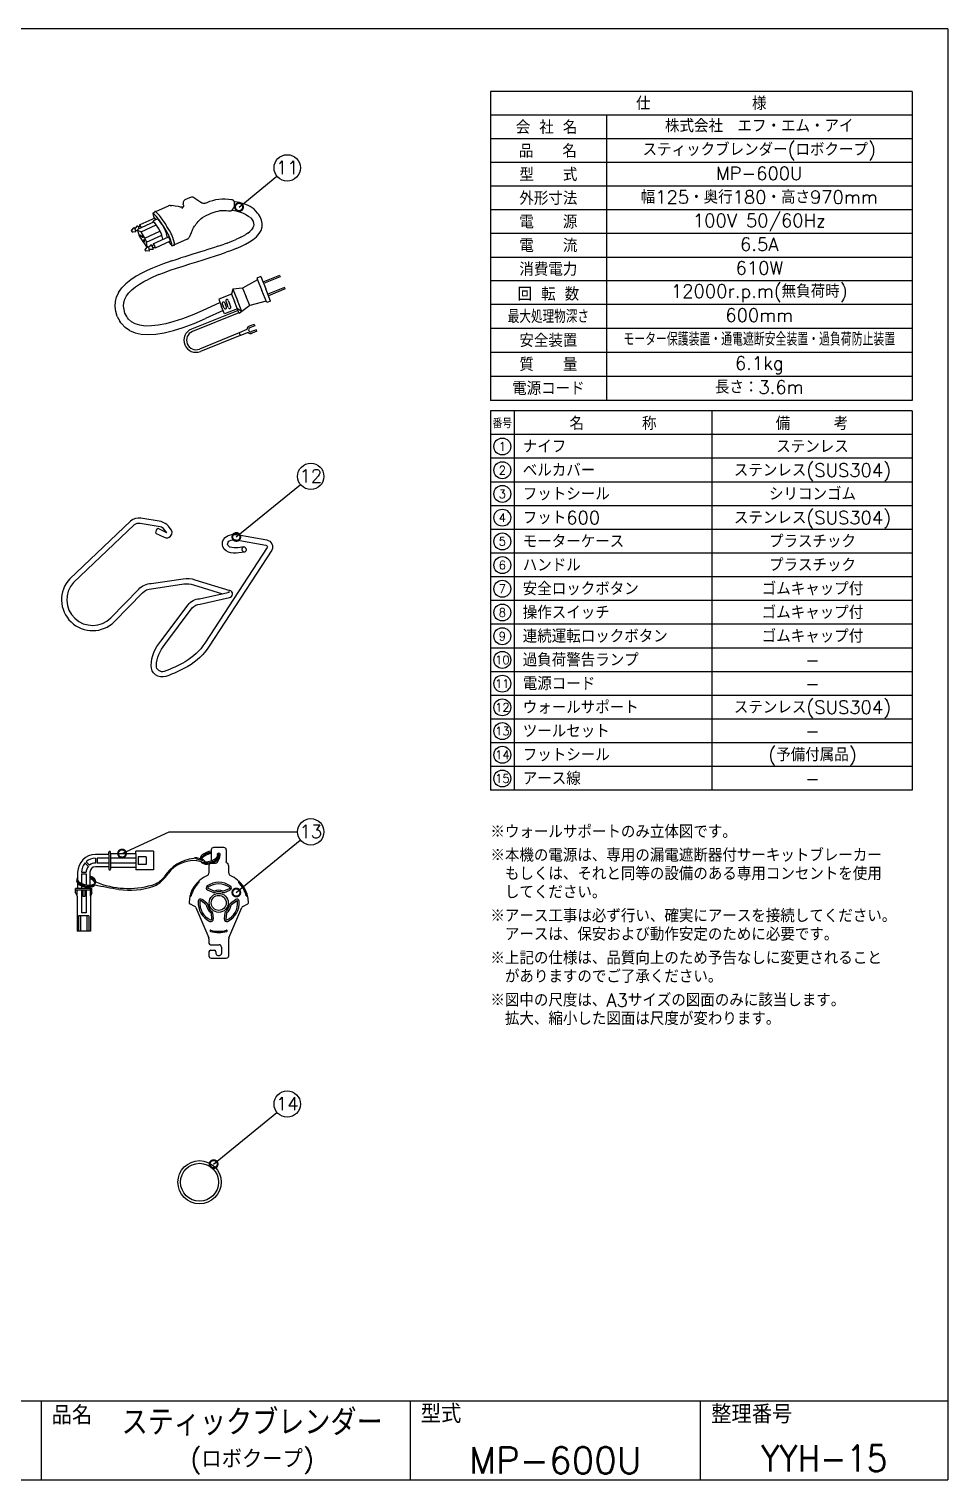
# Model space of a CAD drawing. Extents: x 115 to 2025, y 0 to 1377.
# Drawn here: x 1153 to 2025, y 0 to 1377 of the extents above; entities that cross this region are included whole.
import ezdxf
from ezdxf.enums import TextEntityAlignment as Align

# ---------------------------------------------------------------- set-up
doc = ezdxf.new("R2010")
doc.units = 0
doc.layers.get('0').update_dxf_attribs({"linetype": 'CONTINUOUS'})
for name, color, linetype in [('DANMEN', 7, 'CONTINUOUS'), ('SIYOU', 7, 'CONTINUOUS'), ('SUNPOU', 7, 'CONTINUOUS'), ('WAKU', 7, 'CONTINUOUS')]:
    doc.layers.add(name, color=color, linetype=linetype)
doc.styles.get("Standard").update_dxf_attribs({"font": 'romans.shx', "bigfont": 'extfont.shx'})
doc.dimstyles.get("Standard").update_dxf_attribs({"dimscale": 5, "dimtxt": 2, "dimasz": 3, "dimexe": 1, "dimexo": 1, "dimgap": 0.6, "dimtad": 3, "dimdec": 0, "dimzin": 0, "dimdsep": 46, "dimtxsty": 'STANDARD', "dimblk1": 'OPEN', "dimblk2": 'OPEN', "dimsah": 1, "dimcen": 1.5, "dimadec": 0, "dimazin": 0, "dimtfac": 1, "dimtdec": 0, "dimtmove": 0, "dimatfit": 0, "dimldrblk": 'DOTSMALL', "dimfxl": 1, "dimtvp": 1, "dimtolj": 1, "dimtzin": 0, "dimarcsym": 0})

# ---------------------------------------------------------------- blocks, each defined once
blk = doc.blocks.new('_DotSmall')
at = {"color": 0, "linetype": 'ByBlock', "const_width": 0.5}
blk.add_lwpolyline([(-0.0625, 0, 1), (0.0625, 0, 1)], format="xyb", close=True, dxfattribs=at)
blk = doc.blocks.new('_OPEN')
at = {"color": 0, "linetype": 'ByBlock'}
for p, q in [((-1, 0.167), (0, 0)), ((0, 0), (-1, -0.167)), ((0, 0), (-1, 0))]:
    blk.add_line(p, q, dxfattribs=at)

msp = doc.modelspace()

# ---------------------------------------------------------------- linework, layer by layer
at = {"color": 2}
for p, q in [((1305.7, 1216.6), (1301.3, 1214.6)), ((1310.5, 1216.4), (1317.3, 1211.7)), ((1317.9, 1211.4), (1317.3, 1211.7)), ((1320.3, 1211.4), (1321.4, 1211.9)), ((1271, 1201.8), (1271.9, 1202.7)), ((1271.1, 1200.4), (1272.1, 1197)), ((1271.9, 1202.7), (1272, 1202.7)), ((1272.4, 1203), (1272, 1202.7)), ((1272.4, 1203), (1272.3, 1202.9)), ((1285.4, 1208.8), (1273.4, 1203.4)), ((1273.6, 1203.3), (1273.4, 1203.4)), ((1278.3, 1198.3), (1278, 1198.6)), ((1278.3, 1198.2), (1278.3, 1198.3)), ((1285.6, 1208.9), (1285.4, 1208.8)), ((1286.5, 1209.2), (1285.6, 1208.9)), ((1299.1, 1207.2), (1299, 1207.2)), ((1299.7, 1210.2), (1299.6, 1211)), ((1320.1, 1199.1), (1326, 1201.9)), ((1370.2, 1202.1), (1366.9, 1205.7)), ((1370.9, 1201.2), (1370.2, 1202.1)), ((1252.6, 1188.1), (1250.5, 1185.9)), ((1254.4, 1184.2), (1251.3, 1184)), ((1252.6, 1188.1), (1252.7, 1188.1)), ((1252.9, 1188.2), (1252.7, 1188.1)), ((1253.3, 1188), (1253.1, 1188.1)), ((1254.5, 1187.9), (1253.6, 1187.5)), ((1254.7, 1184.3), (1254.4, 1184.2)), ((1254.4, 1184.2), (1254.5, 1184.2)), ((1255.6, 1189.6), (1254.5, 1188)), ((1254.5, 1187.9), (1254.5, 1188)), ((1255.5, 1185.7), (1254.6, 1185.2)), ((1254.6, 1185.2), (1254.6, 1185.3)), ((1254.7, 1184.7), (1254.7, 1184.5)), ((1254.7, 1184.3), (1254.7, 1184.5)), ((1255.5, 1185.6), (1255.5, 1185.7)), ((1256.5, 1185.6), (1255.5, 1185.6)), ((1255.6, 1189.6), (1255.7, 1189.6)), ((1256.3, 1189.8), (1255.7, 1189.6)), ((1256.6, 1189.6), (1256.4, 1189.7)), ((1259.6, 1184.4), (1256.4, 1185.7)), ((1257.1, 1187.1), (1256.6, 1186.4)), ((1257.1, 1189), (1256.8, 1189.4)), ((1258.6, 1189.7), (1257.1, 1189)), ((1257.3, 1187.2), (1271.9, 1193.8)), ((1272.6, 1197.3), (1258.4, 1190.8)), ((1258.4, 1189.9), (1258.5, 1189.6)), ((1259.6, 1184.4), (1274.1, 1191)), ((1263.1, 1178.4), (1259.6, 1184.4)), ((1263.1, 1178.4), (1277.6, 1185)), ((1271.9, 1195.1), (1271.4, 1194.6)), ((1272.4, 1195.5), (1271.9, 1195.1)), ((1272.4, 1195.5), (1275.3, 1196.8)), ((1275.7, 1188.7), (1272.4, 1193.3)), ((1275.7, 1196.6), (1275.7, 1196.7)), ((1276.6, 1187), (1275.7, 1188.7)), ((1279.4, 1191.6), (1276.2, 1196.1)), ((1278.6, 1182.9), (1276.6, 1187)), ((1276.9, 1195.6), (1276.9, 1195.6)), ((1280.1, 1195.7), (1280.1, 1195.9)), ((1282.7, 1185.1), (1280.9, 1188.9)), ((1285.4, 1182.1), (1282.4, 1187.3)), ((1283.2, 1184), (1282.7, 1185.1)), ((1363.7, 1197.5), (1364.4, 1196.5)), ((1364.5, 1196.5), (1365.1, 1195.6)), ((1365.7, 1188), (1364.5, 1186.3)), ((1365.1, 1195.6), (1365.9, 1194.1)), ((1365.9, 1194.1), (1366.4, 1192.6)), ((1371.7, 1182.6), (1373.5, 1185.6)), ((1373.5, 1185.6), (1374.4, 1188.9)), ((1374.6, 1192.2), (1373.9, 1195.4)), ((1374.4, 1188.9), (1374.6, 1192.2)), ((1257.7, 1181.4), (1257.7, 1181.4)), ((1259.3, 1177.9), (1259.4, 1177.9)), ((1259.4, 1177.9), (1264.9, 1170.1)), ((1264.8, 1174.4), (1279.3, 1181)), ((1265.5, 1170.1), (1264.8, 1174.4)), ((1268.6, 1171.6), (1267.4, 1170)), ((1269.2, 1171.9), (1268.6, 1171.7)), ((1268.6, 1171.6), (1268.6, 1171.7)), ((1269.5, 1171.7), (1269.3, 1171.8)), ((1270, 1171), (1269.7, 1171.4)), ((1271.5, 1171.7), (1270, 1171)), ((1270.1, 1170.8), (1270, 1171)), ((1270.1, 1170.8), (1270.1, 1170.8)), ((1285.5, 1179.4), (1271.3, 1172.9)), ((1271.3, 1172), (1271.4, 1171.7)), ((1287.4, 1175.3), (1273.1, 1168.8)), ((1279.3, 1181), (1278.6, 1182.9)), ((1280.4, 1177.3), (1279.3, 1181)), ((1280.5, 1177), (1280.4, 1177.3)), ((1284.8, 1179), (1283.9, 1182)), ((1286, 1174.6), (1288.1, 1171.9)), ((1288.7, 1172.8), (1287.1, 1178.1)), ((1288.7, 1171.3), (1290, 1171.4)), ((1289.7, 1178.9), (1289.7, 1179)), ((1291.3, 1173.6), (1289.7, 1178.9)), ((1290, 1171.4), (1290.1, 1171.4)), ((1290.5, 1171.7), (1290.1, 1171.4)), ((1290.6, 1171.6), (1290.5, 1171.6)), ((1291.3, 1173.6), (1291.3, 1173.6)), ((1303.4, 1177.5), (1291.5, 1172.1)), ((1291.5, 1172), (1291.5, 1172)), ((1305.9, 1180.1), (1306.3, 1180.8)), ((1332.5, 1170.6), (1329.4, 1169.6)), ((1341.3, 1173.7), (1338.5, 1172.6)), ((1350, 1168.5), (1354.4, 1170.4)), ((1361, 1183.2), (1358.9, 1181.8)), ((1366.1, 1177), (1369.2, 1179.7)), ((1369.2, 1179.7), (1371.7, 1182.6)), ((1265.5, 1170.1), (1263.4, 1167.9)), ((1267.3, 1166.3), (1264.2, 1166)), ((1267.4, 1170), (1266.5, 1169.6)), ((1267.4, 1170), (1267.4, 1170)), ((1268.4, 1167.7), (1267.5, 1167.3)), ((1268.4, 1167.7), (1268.4, 1167.7)), ((1270.4, 1167.5), (1268.4, 1167.7)), ((1270.4, 1167.5), (1270.5, 1167.6)), ((1271, 1167.8), (1270.5, 1167.6)), ((1272.5, 1169.7), (1270.9, 1169)), ((1271, 1168.6), (1271, 1168.7)), ((1271.1, 1168.2), (1271.1, 1168)), ((1288.9, 1156.7), (1284.5, 1155.2)), ((1301.3, 1160.7), (1297.3, 1159.5)), ((1312.5, 1155.9), (1318.6, 1157.8)), ((1319.6, 1166.4), (1316.1, 1165.4)), ((1318.6, 1157.8), (1324.4, 1159.6)), ((1322.9, 1167.5), (1319.6, 1166.4)), ((1326.2, 1168.5), (1322.9, 1167.5)), ((1324.4, 1159.6), (1330.1, 1161.4)), ((1329.4, 1169.6), (1326.2, 1168.5)), ((1330.1, 1161.4), (1335.4, 1163.1)), ((1335.4, 1163.1), (1340.5, 1164.9)), ((1265.5, 1147.6), (1260.4, 1145.1)), ((1276.6, 1143.7), (1281.8, 1145.7)), ((1281.8, 1145.7), (1287.4, 1147.8)), ((1287.4, 1147.8), (1293.2, 1149.7)), ((1306, 1153.9), (1312.5, 1155.9)), ((1391, 1143), (1375.2, 1136.7)), ((1391, 1143), (1391.6, 1141.7)), ((1249.9, 1138.8), (1245.2, 1135)), ((1254.3, 1132.1), (1258.2, 1134.7)), ((1258.2, 1134.7), (1262.4, 1137.1)), ((1262.4, 1137.1), (1266.9, 1139.4)), ((1346.7, 1130), (1345.4, 1125.2)), ((1355.9, 1131), (1346.7, 1130)), ((1346.7, 1130), (1351, 1119.3)), ((1370, 1138.9), (1355.9, 1131)), ((1355.9, 1131), (1359.3, 1122.7)), ((1373.2, 1141.8), (1369.5, 1140.3)), ((1369.5, 1140.3), (1374.1, 1128.7)), ((1373.2, 1141.8), (1377.9, 1130.2)), ((1391.6, 1141.7), (1375.8, 1135.3)), ((1382.5, 1118.6), (1377.9, 1130.2)), ((1395.7, 1131.5), (1379.9, 1125.1)), ((1396.2, 1130.1), (1380.5, 1123.7)), ((1396.2, 1130.1), (1395.7, 1131.5)), ((1238.4, 1126.9), (1236.4, 1122.6)), ((1243, 1113.8), (1243.2, 1117.2)), ((1243.2, 1117.2), (1244.1, 1120.4)), ((1244.1, 1120.4), (1245.8, 1123.6)), ((1334.8, 1117.2), (1317.5, 1109.4)), ((1345.4, 1125.2), (1333.3, 1120.3)), ((1333.3, 1120.3), (1336.1, 1113.3)), ((1336.7, 1116), (1337.5, 1113.9)), ((1339, 1116.9), (1339.8, 1114.8)), ((1340, 1118.4), (1341.2, 1115.4)), ((1342.4, 1112.4), (1341.2, 1115.4)), ((1342.3, 1119.3), (1343.5, 1116.3)), ((1344.8, 1113.3), (1343.5, 1116.3)), ((1345.4, 1125.2), (1348.2, 1118.2)), ((1352.8, 1106.8), (1348.2, 1118.2)), ((1355.3, 1108.7), (1351, 1119.3)), ((1362.7, 1114.3), (1359.3, 1122.7)), ((1378.3, 1118.5), (1362.7, 1114.3)), ((1378.8, 1117.1), (1374.1, 1128.7)), ((1382.5, 1118.6), (1378.8, 1117.1)), ((1237.1, 1104), (1239.4, 1099.5)), ((1243.5, 1110.5), (1243, 1113.8)), ((1246.8, 1102.8), (1246, 1104)), ((1247.7, 1101.6), (1246.8, 1102.8)), ((1250.6, 1098.9), (1247.7, 1101.6)), ((1299.1, 1101.8), (1290.8, 1099.1)), ((1308, 1105.3), (1299.1, 1101.8)), ((1351.6, 1109.8), (1307.4, 1092)), ((1317.5, 1109.4), (1308, 1105.3)), ((1352.5, 1107.5), (1308.4, 1089.7)), ((1309.9, 1097.4), (1320.8, 1102.1)), ((1337.6, 1109.7), (1320.8, 1102.1)), ((1338.9, 1106.4), (1336.1, 1113.3)), ((1338.4, 1111.8), (1337.5, 1113.9)), ((1351, 1111.2), (1338.9, 1106.4)), ((1340.7, 1112.7), (1339.8, 1114.8)), ((1355.3, 1108.7), (1351, 1111.2)), ((1362.7, 1114.3), (1352.8, 1106.8)), ((1248.8, 1090.7), (1253.9, 1088.6)), ((1254.2, 1096.9), (1250.6, 1098.9)), ((1253.9, 1088.6), (1259.8, 1087.3)), ((1258.5, 1095.6), (1254.2, 1096.9)), ((1263.7, 1094.9), (1258.5, 1095.6)), ((1269.6, 1095), (1263.7, 1094.9)), ((1276, 1095.7), (1269.6, 1095)), ((1273.8, 1087.3), (1281.7, 1088.6)), ((1283.2, 1097), (1276, 1095.7)), ((1281.7, 1088.6), (1290.4, 1090.7)), ((1290.8, 1099.1), (1283.2, 1097)), ((1290.4, 1090.7), (1299.7, 1093.6)), ((1299.7, 1093.6), (1309.9, 1097.4)), ((1352.8, 1088.4), (1315, 1073.1)), ((1360.1, 1091.6), (1352.7, 1088.6)), ((1352.7, 1088.6), (1353.3, 1087.2)), ((1361.3, 1088.8), (1353.9, 1085.8)), ((1367, 1096.5), (1362.3, 1094.7)), ((1367.5, 1095.1), (1362.9, 1093.3)), ((1369, 1091.4), (1364.4, 1089.6)), ((1369.6, 1090), (1365, 1088.2)), ((1367, 1096.5), (1367.5, 1095.1)), ((1369.6, 1090), (1369, 1091.4)), ((1259.8, 1087.3), (1266.5, 1086.9)), ((1266.5, 1086.9), (1273.8, 1087.3)), ((1353.8, 1086.1), (1316, 1070.8)), ((1353.9, 1085.8), (1353.3, 1087.2))]:
    msp.add_line(p, q, dxfattribs=at)
for points in [[(1301.3, 1214.6), (1300.7, 1214.2), (1300.2, 1213.7), (1299.8, 1213.1), (1299.5, 1212.4), (1299.5, 1211.7), (1299.6, 1211)], [(1310.5, 1216.4), (1310.4, 1216.4), (1309.5, 1216.8), (1308.6, 1217.1), (1307.6, 1217.1), (1306.5, 1216.9), (1305.7, 1216.6)], [(1347.6, 1213.7), (1347.1, 1214.2), (1346.4, 1214.6), (1346.1, 1214.7)], [(1271, 1201.8), (1271, 1201.8), (1270.9, 1201.7), (1270.9, 1201.6), (1270.9, 1201.5), (1271, 1201.3), (1270.9, 1201.1), (1271, 1200.7), (1271.1, 1200.4)], [(1271.3, 1201.7), (1271.2, 1201.8), (1271.1, 1201.8), (1271, 1201.8), (1271, 1201.8)], [(1273.4, 1203.4), (1273.4, 1203.5), (1273.2, 1203.5), (1273.1, 1203.6), (1273, 1203.6), (1272.9, 1203.6), (1272.8, 1203.6), (1272.7, 1203.5), (1272.6, 1203.5), (1272.6, 1203.4), (1272.5, 1203.3), (1272.4, 1203.2), (1272.4, 1203)], [(1280.1, 1195.9), (1278.5, 1198), (1278.3, 1198.2)], [(1287.4, 1209.3), (1287.1, 1209.3), (1286.7, 1209.2), (1286.5, 1209.2)], [(1287.4, 1209.3), (1288.5, 1209.3), (1288.8, 1209.3)], [(1297.2, 1207.8), (1295.3, 1208.2), (1292.1, 1208.7), (1288.8, 1209.3)], [(1299.4, 1207.6), (1298.6, 1207.6), (1298.2, 1207.7), (1297.6, 1207.7), (1297.2, 1207.8)], [(1320.3, 1211.4), (1319.9, 1211.3), (1319.4, 1211.2), (1318.7, 1211.2), (1317.9, 1211.4)], [(1373.9, 1195.4), (1372.7, 1198.4), (1370.9, 1201.1)], [(1250.5, 1185.9), (1250.4, 1185.8), (1250.5, 1185.6), (1250.5, 1185.4), (1250.6, 1185.2), (1250.7, 1185), (1250.9, 1184.6), (1251.1, 1184.2)], [(1250.7, 1185.7), (1250.6, 1185.8), (1250.5, 1185.9), (1250.5, 1185.9)], [(1251.3, 1184), (1251.3, 1184), (1251.4, 1184.1), (1251.4, 1184.2), (1251.3, 1184.4), (1251.1, 1184.9), (1251, 1185.1), (1250.9, 1185.3), (1250.8, 1185.5), (1250.7, 1185.7)], [(1251.1, 1184.2), (1251.2, 1184.1), (1251.3, 1184), (1251.3, 1184)], [(1252.9, 1188.2), (1253, 1188.2), (1253.1, 1188.1)], [(1253.4, 1187.7), (1253.3, 1187.8), (1253.3, 1187.9), (1253.3, 1188)], [(1254.7, 1184.7), (1254.7, 1184.8), (1254.7, 1185), (1254.6, 1185.2)], [(1256.3, 1189.8), (1256.4, 1189.8), (1256.4, 1189.7)], [(1256.6, 1185.2), (1256.5, 1185.5), (1256.4, 1185.7), (1256.5, 1185.9), (1256.4, 1186.1), (1256.5, 1186.3), (1256.6, 1186.4)], [(1256.8, 1189.4), (1256.7, 1189.5), (1256.6, 1189.6), (1256.6, 1189.6)], [(1257.7, 1181.4), (1257.7, 1181.4), (1256.6, 1185.2)], [(1257.2, 1188.7), (1257.2, 1188.8), (1257.1, 1189)], [(1257.1, 1187.1), (1257.2, 1187.2), (1257.3, 1187.2)], [(1257.8, 1187.4), (1257.7, 1187.8), (1257.5, 1188.1), (1257.4, 1188.4), (1257.2, 1188.7)], [(1257.8, 1187.5), (1257.7, 1187.7), (1257.4, 1188.3), (1257.3, 1188.6)], [(1258.4, 1190.8), (1258.3, 1190.8), (1258.3, 1190.6), (1258.3, 1190.2), (1258.4, 1189.9)], [(1258.6, 1189.7), (1258.7, 1189.7), (1258.7, 1189.8)], [(1271.9, 1193.8), (1271.9, 1193.8), (1271.9, 1193.8), (1272.1, 1193.6), (1272.3, 1193.5), (1272.4, 1193.3)], [(1273.6, 1196.1), (1273.4, 1196.4), (1273.2, 1196.7), (1273, 1196.9), (1272.9, 1197), (1272.8, 1197.2), (1272.7, 1197.3), (1272.6, 1197.3)], [(1275.3, 1196.8), (1275.3, 1196.8), (1275.5, 1196.8), (1275.6, 1196.8), (1275.7, 1196.7)], [(1275.7, 1196.6), (1275.9, 1196.4), (1276.2, 1196.1)], [(1279.4, 1191.6), (1279.7, 1191.2), (1279.9, 1190.8)], [(1280, 1190.6), (1280, 1190.7), (1279.9, 1190.8)], [(1280, 1190.6), (1280.3, 1190.2), (1280.5, 1189.8), (1280.9, 1188.9)], [(1282.8, 1191.8), (1282.1, 1192.9), (1280.3, 1195.5), (1280.1, 1195.7)], [(1287.8, 1183.5), (1286.6, 1185.5), (1285.4, 1187.5), (1284.2, 1189.5), (1283.6, 1190.6), (1283, 1191.6), (1282.8, 1191.8)], [(1306.3, 1180.8), (1307.4, 1183.6), (1308.5, 1186.2), (1309, 1187.4), (1309.2, 1187.8), (1309.5, 1188.4), (1309.8, 1188.8)], [(1361, 1183.2), (1362.9, 1184.7), (1364.5, 1186.3)], [(1366.4, 1192.6), (1366.6, 1191.1), (1366.4, 1189.6), (1365.7, 1188)], [(1264.8, 1174.4), (1264.7, 1174.9), (1263.1, 1178.4), (1263.1, 1178.4)], [(1269.2, 1171.9), (1269.3, 1171.9), (1269.3, 1171.8)], [(1269.7, 1171.4), (1269.6, 1171.5), (1269.6, 1171.6), (1269.5, 1171.7)], [(1271, 1168.7), (1270.9, 1169), (1270.7, 1169.5), (1270.6, 1169.9), (1270.3, 1170.4), (1270.1, 1170.8)], [(1270.7, 1169.4), (1270.6, 1169.7), (1270.5, 1170.1), (1270.4, 1170.3), (1270.2, 1170.6)], [(1271.3, 1172.9), (1271.2, 1172.8), (1271.2, 1172.7), (1271.2, 1172.5), (1271.2, 1172.2), (1271.3, 1172)], [(1271.5, 1171.7), (1271.6, 1171.8), (1271.6, 1171.8)], [(1283.2, 1184), (1283.4, 1183.4), (1283.8, 1182.4), (1283.9, 1182)], [(1287.3, 1176.1), (1287.2, 1176.5), (1287, 1177), (1286.6, 1177.8), (1286.4, 1178.3), (1285.9, 1179), (1285.7, 1179.2), (1285.6, 1179.3), (1285.5, 1179.4)], [(1287.4, 1175.3), (1287.4, 1175.3), (1287.4, 1175.3), (1287.4, 1175.5), (1287.4, 1175.7), (1287.3, 1175.9), (1287.3, 1176.1)], [(1288.1, 1171.9), (1288.2, 1171.7), (1288.4, 1171.5), (1288.5, 1171.4), (1288.6, 1171.4), (1288.7, 1171.3)], [(1288.7, 1171.3), (1288.7, 1171.3), (1288.8, 1171.4), (1288.8, 1171.4), (1288.9, 1171.6), (1288.9, 1171.6), (1288.9, 1171.9), (1288.8, 1172), (1288.7, 1172.4), (1288.7, 1172.8)], [(1291.5, 1172), (1291.5, 1172.2), (1291.5, 1172.4), (1291.5, 1172.6), (1291.5, 1172.8), (1291.4, 1173.2), (1291.3, 1173.6)], [(1303.4, 1177.5), (1304.2, 1178), (1304.9, 1178.6), (1305.4, 1179.2)], [(1305.4, 1179.2), (1305.5, 1179.5), (1305.8, 1179.8), (1305.9, 1180.1)], [(1332.5, 1170.6), (1335.5, 1171.6), (1338.5, 1172.6)], [(1341.3, 1173.7), (1344.1, 1174.7), (1346.8, 1175.8), (1349.4, 1176.9)], [(1354.4, 1179.2), (1351.9, 1178.1), (1349.4, 1176.9)], [(1354.4, 1179.2), (1356.7, 1180.5), (1358.9, 1181.8)], [(1354.4, 1170.4), (1358.6, 1172.5), (1362.5, 1174.7), (1366.1, 1177)], [(1265.2, 1169.8), (1265, 1169.9), (1264.9, 1170.1)], [(1271.1, 1168.2), (1271, 1168.4), (1271, 1168.6)], [(1271, 1167.8), (1271, 1167.8), (1271.1, 1167.9), (1271.1, 1168), (1271.1, 1168)], [(1272.6, 1169.7), (1272.6, 1169.7), (1272.5, 1169.7)], [(1273.1, 1168.8), (1273.1, 1168.8), (1273.2, 1169), (1273.1, 1169.4), (1273, 1169.6)], [(1288.9, 1156.7), (1293.1, 1158.1), (1297.3, 1159.5)], [(1316.1, 1165.4), (1308.9, 1163.2), (1305.1, 1162), (1301.3, 1160.7)], [(1350, 1168.5), (1345.4, 1166.7), (1340.5, 1164.9)], [(1260.4, 1145.1), (1255.1, 1142.2), (1249.9, 1138.8)], [(1275.3, 1151.8), (1270.5, 1149.8), (1265.5, 1147.6)], [(1276.6, 1143.7), (1271.6, 1141.6), (1266.9, 1139.4)], [(1284.5, 1155.2), (1280, 1153.6), (1275.3, 1151.8)], [(1293.2, 1149.7), (1299.5, 1151.8), (1306, 1153.9)], [(1238.4, 1126.9), (1241.4, 1131.1), (1245.2, 1135)], [(1245.8, 1123.6), (1248, 1126.5), (1250.9, 1129.4), (1254.3, 1132.1)], [(1235.1, 1113.4), (1235.3, 1118.1), (1236.4, 1122.6)], [(1237.1, 1104), (1235.7, 1108.7), (1235.1, 1113.4)], [(1246, 1104), (1244.4, 1107.2), (1243.5, 1110.5)], [(1248.8, 1090.7), (1244.5, 1093.5), (1241.1, 1097.2), (1240.4, 1098.1), (1239.4, 1099.5)]]:
    msp.add_lwpolyline(points, dxfattribs=at)
for points in [[(1258.8, 1181.6), (1259.2, 1181), (1259.2, 1179.3), (1258.8, 1179.9)], [(1260.8, 1180.9), (1261.1, 1180.3), (1261.1, 1178.6), (1260.8, 1179.2)], [(1262.2, 1177.1), (1262.5, 1176.5), (1262.5, 1174.8), (1262.1, 1175.3)]]:
    msp.add_lwpolyline(points, close=True, dxfattribs=at)
for points in [[(1273.5, 898.5), (1281.7, 894.5, 0.335207), (1287.7, 895.6, 0.413855), (1287.3, 902.9), (1285.6, 905, 0.163816), (1278.8, 909.3), (1259.5, 912.5, 0.218768), (1249.7, 909.9), (1192, 855.2, 0.977972), (1234.4, 814.5), (1260.9, 841.8, -0.182266), (1269.7, 845.7), (1300.3, 850.2, -0.117724), (1309.3, 849.4), (1336.9, 840.9)], [(1275.7, 903), (1283.9, 898.9, 0.335207), (1284, 898.9, 0.176083), (1283.9, 899.2), (1281.7, 901.8, 0.159136), (1277.8, 904.4), (1258.7, 907.6, 0.213479), (1253, 906.2), (1195.5, 851.7, 0.973885), (1230.9, 818), (1257.4, 845.3, -0.179734), (1269.2, 850.7), (1299.6, 855.2, -0.117078), (1310.8, 854.2), (1343.7, 844)], [(1357.8, 880.4), (1352.4, 879.6, -0.116571), (1342.5, 880.4, -0.679143), (1341.5, 895.7, -0.152552), (1350.5, 897), (1378.8, 892, -0.50486), (1383.7, 882.2), (1324.4, 791.2, -0.118924), (1304.1, 772, -0.045391), (1283.2, 762.5, -0.530928), (1269.2, 772.9, -0.172355), (1278.5, 795.9), (1304.2, 830.4, -0.224432), (1315, 836.1), (1342, 842)], [(1357, 885.4), (1351.7, 884.6, -0.116571), (1344, 885.2, -0.679143), (1343.6, 891.2, -0.151928), (1349.7, 892.1), (1378, 887.1, -0.474224), (1379.3, 884.7), (1320.2, 794, -0.118924), (1301.6, 776.4, -0.045391), (1281.6, 767.2, -0.530928), (1274.2, 772.7, -0.174004), (1282.3, 792.7), (1308.2, 827.4, -0.235168), (1315.6, 831.1), (1343.5, 837.3, 0.836499), (1343.7, 844, 0.857028)]]:
    msp.add_lwpolyline(points, format="xyb", dxfattribs=at)
for centre, radius, start, end in [((1265.7, 1169.4), 0.775, 33.1749, 104.4358), ((1259.1, 1165), 8.75, 11.7414, 33.2623), ((1267.2, 1166.7), 0.484, 287.9825, 5.5893), ((1337.8, 1116.4), 1.25, 22, 202), ((1341.2, 1118.9), 1.25, 22, 202), ((1339.5, 1112.3), 1.25, 202, 22), ((1343.6, 1112.8), 1.25, 202, 22), ((1311.7, 1081.4), 11.4, 112, 292), ((1311.7, 1081.4), 8.92, 112, 292), ((1363.6, 1091.4), 3.5, 112, 176.6231), ((1363.6, 1091.4), 3.5, 227.3769, 292), ((1363.6, 1091.4), 2, 112, 202), ((1363.6, 1091.4), 2, 202, 292), ((1278, 899.1), 4.56, 120.3262, 186.8408)]:
    msp.add_arc(centre, radius, start, end, dxfattribs=at)
at = {"color": 4}
for centre, radius, start, end in [((1312.9, 553.1), 36.7, 95.0013, 148.7314), ((1310, 556.3), 31.4, 85.7209, 142.1365), ((1319, 1044.8), 491, 257.8882, 260.5603), ((1247.6, 642.2), 80.9, 247.4552, 286.1406), ((1263.4, 586.7), 23.3, 286.8831, 321.2097), ((1257.1, 593.1), 33.2, 296.2483, 328.1197), ((1249.2, 629.8), 70.2, 261.1673, 288.722)]:
    msp.add_arc(centre, radius, start, end, dxfattribs=at)
at = {"color": 2}
for centre, major_axis, ratio in [((1263.8, 1167), (-0.416, 0.953), 0.155518), ((1357.4, 882.9), (-0.37, 2.47), 0.75033)]:
    msp.add_ellipse(centre, major_axis=major_axis, ratio=ratio, dxfattribs=at)
for points, knots in [([(1321.4, 1211.9), (1321.4, 1211.9), (1322.2, 1212.2), (1322.2, 1212.2), (1329.2, 1215.3), (1337.8, 1216.7), (1345.3, 1214.9), (1345.3, 1214.9), (1346.1, 1214.7), (1346.1, 1214.7)], [0, 0, 0, 0, 1, 1, 1, 2, 2, 2, 3, 3, 3, 3]), ([(1343.2, 1204.1), (1343.2, 1204.1), (1343.4, 1204.1), (1343.4, 1204.1), (1347.1, 1203.5), (1349.4, 1210.1), (1348, 1213), (1348, 1213), (1347.6, 1213.7), (1347.6, 1213.7)], [0, 0, 0, 0, 1, 1, 1, 2, 2, 2, 3, 3, 3, 3]), ([(1366.9, 1205.7), (1366.9, 1205.7), (1364.9, 1207), (1364.9, 1207), (1360.1, 1210.5), (1354.4, 1211.9), (1348.7, 1212.9), (1348.7, 1212.9), (1348, 1213), (1348, 1213)], [0, 0, 0, 0, 1, 1, 1, 2, 2, 2, 3, 3, 3, 3]), ([(1276.9, 1195.6), (1276.9, 1195.6), (1276.2, 1196.4), (1276.2, 1196.4), (1274.9, 1198.2), (1273.4, 1200), (1271.7, 1201.4), (1271.7, 1201.4), (1271.3, 1201.7), (1271.3, 1201.7)], [0, 0, 0, 0, 1, 1, 1, 2, 2, 2, 3, 3, 3, 3]), ([(1278, 1198.6), (1278, 1198.6), (1278, 1198.7), (1278, 1198.7), (1276.7, 1200.3), (1275.4, 1201.8), (1273.9, 1203.1), (1273.9, 1203.1), (1273.6, 1203.3), (1273.6, 1203.3)], [0, 0, 0, 0, 1, 1, 1, 2, 2, 2, 3, 3, 3, 3]), ([(1299.7, 1210.3), (1299.7, 1210.3), (1299.8, 1209.5), (1299.8, 1209.5), (1299.9, 1208.5), (1299.3, 1207), (1298.3, 1206.5), (1298.3, 1206.5), (1298.3, 1206.5), (1298.3, 1206.5)], [0, 0, 0, 0, 1, 1, 1, 2, 2, 2, 3, 3, 3, 3]), ([(1309.8, 1188.8), (1309.8, 1188.8), (1310.3, 1189.6), (1310.3, 1189.6), (1312.6, 1192.5), (1314.6, 1195.8), (1317.8, 1197.8), (1317.8, 1197.8), (1320.1, 1199.1), (1320.1, 1199.1)], [0, 0, 0, 0, 1, 1, 1, 2, 2, 2, 3, 3, 3, 3]), ([(1326, 1201.9), (1326, 1201.9), (1327, 1202.3), (1327, 1202.3), (1331.8, 1204.3), (1337.6, 1205.3), (1342.7, 1204.2), (1342.7, 1204.2), (1343.2, 1204.1), (1343.2, 1204.1)], [0, 0, 0, 0, 1, 1, 1, 2, 2, 2, 3, 3, 3, 3]), ([(1363.7, 1197.5), (1363.7, 1197.5), (1361.7, 1198.8), (1361.7, 1198.8), (1357, 1202.1), (1351.6, 1203.8), (1346, 1204.5), (1346, 1204.5), (1345.6, 1204.6), (1345.6, 1204.6)], [0, 0, 0, 0, 1, 1, 1, 2, 2, 2, 3, 3, 3, 3]), ([(1254.6, 1185.3), (1254.6, 1185.3), (1254.6, 1185.5), (1254.6, 1185.5), (1254.3, 1186.2), (1254, 1186.9), (1253.6, 1187.6), (1253.6, 1187.6), (1253.4, 1187.7), (1253.4, 1187.7)], [0, 0, 0, 0, 1, 1, 1, 2, 2, 2, 3, 3, 3, 3]), ([(1259.9, 1188.3), (1259.9, 1188.3), (1259.7, 1188.7), (1259.7, 1188.7), (1259.6, 1189.1), (1258.8, 1190.7), (1258.4, 1190.8), (1258.4, 1190.8), (1258.4, 1190.8), (1258.4, 1190.8)], [0, 0, 0, 0, 1, 1, 1, 2, 2, 2, 3, 3, 3, 3]), ([(1271.1, 1193.4), (1271.1, 1193.4), (1271.1, 1193.6), (1271.1, 1193.6), (1271, 1193.9), (1271.2, 1194.2), (1271.3, 1194.5), (1271.3, 1194.5), (1271.4, 1194.6), (1271.4, 1194.6)], [0, 0, 0, 0, 1, 1, 1, 2, 2, 2, 3, 3, 3, 3]), ([(1282.4, 1187.3), (1282.4, 1187.3), (1282.3, 1187.5), (1282.3, 1187.5), (1280.8, 1189.9), (1279.2, 1192.3), (1277.6, 1194.6), (1277.6, 1194.6), (1276.9, 1195.6), (1276.9, 1195.6)], [0, 0, 0, 0, 1, 1, 1, 2, 2, 2, 3, 3, 3, 3]), ([(1259.3, 1177.9), (1259.3, 1177.9), (1259, 1178.3), (1259, 1178.3), (1258.6, 1179.1), (1258.1, 1180.1), (1257.9, 1180.9), (1257.9, 1180.9), (1257.7, 1181.4), (1257.7, 1181.4)], [0, 0, 0, 0, 1, 1, 1, 2, 2, 2, 3, 3, 3, 3]), ([(1273, 1169.6), (1273, 1169.6), (1272.9, 1170), (1272.9, 1170), (1272.7, 1170.6), (1271.9, 1172.6), (1271.3, 1172.8), (1271.3, 1172.8), (1271.3, 1172.9), (1271.3, 1172.9)], [0, 0, 0, 0, 1, 1, 1, 2, 2, 2, 3, 3, 3, 3]), ([(1287.1, 1178.1), (1287.1, 1178.1), (1287, 1178.7), (1287, 1178.7), (1286.6, 1179.8), (1286.2, 1180.6), (1285.7, 1181.7), (1285.7, 1181.7), (1285.4, 1182.1), (1285.4, 1182.1)], [0, 0, 0, 0, 1, 1, 1, 2, 2, 2, 3, 3, 3, 3]), ([(1289.7, 1179), (1289.7, 1179), (1289.5, 1179.6), (1289.5, 1179.6), (1289.1, 1180.9), (1288.5, 1182.2), (1287.8, 1183.5), (1287.8, 1183.5), (1287.8, 1183.5), (1287.8, 1183.5)], [0, 0, 0, 0, 1, 1, 1, 2, 2, 2, 3, 3, 3, 3]), ([(1290.6, 1171.6), (1290.6, 1171.6), (1290.7, 1171.5), (1290.7, 1171.5), (1291, 1171.4), (1291.3, 1171.5), (1291.5, 1171.8), (1291.5, 1171.8), (1291.5, 1172), (1291.5, 1172)], [0, 0, 0, 0, 1, 1, 1, 2, 2, 2, 3, 3, 3, 3]), ([(1272.3, 1169.6), (1272.3, 1169.6), (1272.5, 1169.4), (1272.5, 1169.4), (1272.8, 1169), (1272.7, 1169), (1273, 1168.7), (1273, 1168.7), (1273.1, 1168.7), (1273.1, 1168.7), (1273.1, 1168.7), (1273.1, 1168.8), (1273.1, 1168.8)], [0, 0, 0, 0, 1, 1, 1, 2, 2, 2, 3, 3, 3, 4, 4, 4, 4]), ([(1342.7, 842.7), (1343, 842.7), (1343.6, 842.6), (1342.8, 842.2), (1342.4, 842.1), (1342.1, 842.1), (1342, 842)], [0, 0, 0, 0, 0.555068, 1.207783, 1.529821, 1.977362, 1.977362, 1.977362, 1.977362])]:
    msp.add_open_spline(points, degree=3, knots=knots, dxfattribs=at)
at = {"layer": 'DANMEN', "color": 2}
for p, q in [((1229.1, 593.5), (1216.4, 593.5)), ((1229.1, 593.5), (1229.1, 595.7)), ((1230.6, 594), (1230.6, 595.7)), ((1254.6, 594), (1230.6, 594)), ((1254.6, 594), (1254.6, 596.5)), ((1271.5, 596.5), (1254.6, 596.5)), ((1271.5, 596.5), (1271.5, 578.8)), ((1326.2, 597.9), (1326.2, 588.1)), ((1338.2, 600.1), (1328.5, 600.1)), ((1334.1, 592.1), (1334.1, 590.6)), ((1340.5, 597.9), (1340.5, 586.6)), ((1229.1, 581.8), (1216.4, 581.8)), ((1229.1, 581.8), (1229.1, 579.6)), ((1230.6, 581.3), (1230.6, 579.6)), ((1254.6, 581.3), (1230.6, 581.3)), ((1254.6, 581.3), (1254.6, 578.8)), ((1271.5, 578.8), (1254.6, 578.8)), ((1324, 582.9), (1324, 575.7)), ((1330.1, 585.1), (1326.2, 585.1)), ((1330.3, 586.6), (1329.7, 586.6)), ((1330.9, 587), (1331.3, 587.7)), ((1332, 586.3), (1333.8, 589.5)), ((1342.7, 582.9), (1342.7, 575.7)), ((1199.5, 576.6), (1199.5, 568.9)), ((1199.5, 566.1), (1199.5, 561.2)), ((1211.1, 576.6), (1211.1, 564.5)), ((1197.6, 557.1), (1197.6, 561.2)), ((1199.5, 561.2), (1197.6, 561.2)), ((1197.6, 557.1), (1198.9, 554.1)), ((1198.9, 554.1), (1198.9, 520.7)), ((1211.1, 562.3), (1211.1, 561.2)), ((1211.1, 561.2), (1213, 561.2)), ((1213, 557.1), (1211.7, 554.1)), ((1211.7, 554.1), (1211.7, 520.7)), ((1213, 557.1), (1213, 561.2)), ((1310.5, 544.3), (1305.8, 546.6)), ((1311.5, 543.1), (1323.8, 514.3)), ((1342.9, 514.3), (1355.1, 543.1)), ((1356.2, 544.3), (1360.8, 546.6)), ((1211.7, 520.7), (1198.9, 520.7)), ((1324, 513.4), (1324, 509.4)), ((1342.7, 513.4), (1342.7, 497.4)), ((1324, 501.1), (1324, 497.4)), ((1325.5, 507.9), (1333.7, 507.9)), ((1325.5, 502.6), (1329.2, 502.6)), ((1330.7, 501.1), (1330.7, 499.6)), ((1332.6, 497.8), (1334.1, 497.8)), ((1336, 505.6), (1336, 499.6)), ((1326.2, 495.1), (1340.5, 495.1))]:
    msp.add_line(p, q, dxfattribs=at)
at = {"layer": 'DANMEN', "color": 4}
for p, q in [((1229.1, 593.5), (1229.1, 581.8)), ((1230.6, 594), (1230.6, 581.3)), ((1254.6, 594), (1254.6, 581.3)), ((1332.6, 592.1), (1332.6, 592)), ((1209.6, 582.3), (1206.4, 585.5)), ((1210.7, 583.3), (1207.5, 586.5)), ((1216.4, 589.9), (1216.4, 585.4)), ((1217.9, 589.9), (1217.9, 585.4)), ((1229.1, 589.9), (1217.9, 589.9)), ((1229.1, 585.4), (1217.9, 585.4)), ((1254.6, 589.9), (1230.6, 589.9)), ((1254.6, 585.4), (1230.6, 585.4)), ((1256.9, 591.4), (1256.9, 583.9)), ((1264.4, 591.4), (1256.9, 591.4)), ((1264.4, 583.9), (1256.9, 583.9)), ((1264.4, 591.4), (1264.4, 583.9)), ((1312.3, 589.3), (1317.4, 588.1)), ((1315.8, 589.4), (1312.4, 590.3)), ((1317, 586.4), (1312.4, 587.6)), ((1317.6, 589), (1316.9, 589.2)), ((1203.1, 576.6), (1207.6, 576.6)), ((1203.1, 575.1), (1207.6, 575.1)), ((1203.1, 575.1), (1203.1, 566.1)), ((1207.6, 575.1), (1207.6, 564.7)), ((1213, 559.7), (1197.6, 559.7)), ((1198.9, 554.1), (1198.9, 559.7)), ((1211.1, 561.2), (1199.5, 561.2)), ((1203.1, 563.7), (1203.1, 561.2)), ((1203.1, 559.7), (1203.1, 538)), ((1204.4, 559.7), (1204.4, 553.7)), ((1206.2, 553.7), (1204.4, 553.7)), ((1206.2, 559.7), (1206.2, 553.7)), ((1207.6, 562.4), (1207.6, 561.2)), ((1207.6, 559.7), (1207.6, 538)), ((1211.7, 554.1), (1211.7, 559.7)), ((1322.1, 547.4), (1317.5, 550.8)), ((1327.9, 557.5), (1322.7, 559.8)), ((1328.5, 558.9), (1323.3, 561.2)), ((1338.1, 558.9), (1343.4, 561.2)), ((1338.7, 557.5), (1344, 559.8)), ((1344.6, 547.4), (1349.2, 550.8)), ((1207.6, 538), (1203.1, 538)), ((1321.2, 546.2), (1316.6, 549.6)), ((1326, 537.9), (1326.6, 532.2)), ((1327.5, 538), (1328.1, 532.3)), ((1339.2, 538), (1338.5, 532.3)), ((1340.7, 537.9), (1340, 532.2)), ((1345.5, 546.2), (1350.1, 549.6)), ((1200.4, 535.3), (1200.4, 520.7)), ((1210.2, 535.3), (1200.4, 535.3)), ((1202.3, 535.3), (1202.3, 520.7)), ((1208.3, 535.3), (1208.3, 520.7)), ((1210.2, 535.3), (1210.2, 520.7))]:
    msp.add_line(p, q, dxfattribs=at)
for radius in [9, 7.12]:
    msp.add_circle((1333.3, 547.6), radius, dxfattribs=at)
at = {"layer": 'DANMEN', "color": 2}
for radius in [20.5, 18]:
    msp.add_circle((1315.1, 282.5), radius, dxfattribs=at)
for centre, radius, start, end in [((1216.4, 576.6), 16.9, 90, 180), ((1229.9, 595.7), 0.75, 0, 180), ((1328.5, 597.9), 2.25, 90, 180), ((1333.3, 593.4), 1.5, 300, 240), ((1338.2, 597.9), 2.25, 0, 90), ((1216.4, 576.6), 5.25, 90, 180), ((1229.9, 579.6), 0.75, 180, 0), ((1326.2, 582.9), 2.25, 90, 180), ((1327.7, 588.1), 1.5, 180, 201.9126), ((1330.1, 587.4), 2.25, 270, 330.9454), ((1330.3, 587.4), 0.75, 270, 330.9454), ((1331.8, 590.6), 2.25, 330.9454, 0), ((1333.3, 547.6), 28.1, 112.502, 180), ((1321.7, 575.7), 2.25, 292.502, 0), ((1345, 575.7), 2.25, 180, 247.498), ((1333.3, 547.6), 28.1, 0, 67.498), ((1306.3, 547.6), 1.12, 180, 242.9709), ((1309.5, 542.2), 2.25, 23.0255, 62.9709), ((1357.2, 542.2), 2.25, 117.0291, 156.9745), ((1360.3, 547.6), 1.12, 297.0291, 0), ((1321.7, 513.4), 2.25, 0, 23.0255), ((1345, 513.4), 2.25, 156.9745, 180), ((1325.5, 509.4), 1.5, 180, 270), ((1325.5, 501.1), 1.5, 90, 180), ((1326.2, 497.4), 2.25, 180, 270), ((1329.2, 501.1), 1.5, 0, 90), ((1332.6, 499.6), 1.88, 180, 270), ((1333.7, 505.6), 2.25, 0, 90), ((1334.1, 499.6), 1.88, 270, 0), ((1340.5, 497.4), 2.25, 270, 0)]:
    msp.add_arc(centre, radius, start, end, dxfattribs=at)
at = {"layer": 'DANMEN', "color": 4}
for centre, radius, start, end in [((1216.4, 576.6), 13.3, 138.2296, 180), ((1216.4, 576.6), 13.3, 90, 131.7704), ((1216.4, 576.6), 8.81, 139.8821, 180), ((1216.4, 576.6), 8.81, 90, 130.1179), ((1333.3, 547.6), 27, 134.2102, 165.7898), ((1314.1, 567.4), 0.563, 314.2102, 134.2102), ((1333.3, 547.6), 19.5, 55.5826, 124.4174), ((1333.3, 547.6), 18, 55.5826, 124.4174), ((1352.6, 567.4), 0.563, 45.7898, 225.7898), ((1333.3, 547.6), 27, 14.2102, 45.7898), ((1306.6, 554.4), 0.563, 165.7898, 345.7898), ((1316.1, 549), 2.25, 53.6654, 175.5826), ((1323.6, 561.9), 2.25, 124.4174, 246.3346), ((1323.6, 561.9), 0.75, 124.4174, 246.3346), ((1328.8, 559.6), 2.25, 246.3346, 290.9772), ((1328.8, 559.6), 0.75, 246.3346, 290.9772), ((1333.3, 547.6), 12, 69.2968, 110.7032), ((1333.3, 547.6), 10.5, 69.2662, 110.7338), ((1337.8, 559.6), 2.25, 249.0228, 293.6654), ((1337.8, 559.6), 0.75, 249.0228, 293.6654), ((1343.1, 561.9), 0.75, 293.6654, 55.5826), ((1343.1, 561.9), 2.25, 293.6654, 55.5826), ((1350.5, 549), 2.25, 4.4174, 126.3346), ((1360.1, 554.4), 0.563, 194.2102, 14.2102), ((1333.3, 547.6), 19.5, 175.5826, 244.4174), ((1333.3, 547.6), 18, 175.5826, 244.4174), ((1316.1, 549), 0.75, 53.6654, 175.5826), ((1320.8, 545.6), 0.75, 9.0228, 53.6654), ((1333.3, 547.6), 12, 189.2968, 230.7032), ((1320.8, 545.6), 2.25, 9.0228, 53.6654), ((1333.3, 547.6), 10.5, 189.2662, 230.7338), ((1325.3, 537.8), 0.75, 6.3346, 50.9772), ((1325.3, 537.8), 2.25, 6.3346, 50.9772), ((1341.4, 537.8), 2.25, 129.0228, 173.6654), ((1333.3, 547.6), 10.5, 309.2662, 350.7338), ((1341.4, 537.8), 0.75, 129.0228, 173.6654), ((1333.3, 547.6), 12, 309.2968, 350.7032), ((1333.3, 547.6), 18, 295.5826, 4.4174), ((1333.3, 547.6), 19.5, 295.5826, 4.4174), ((1345.9, 545.6), 2.25, 126.3346, 170.9772), ((1345.9, 545.6), 0.75, 126.3346, 170.9772), ((1350.5, 549), 0.75, 4.4174, 126.3346), ((1325.9, 532.1), 2.25, 244.4174, 6.3346), ((1325.9, 532.1), 0.75, 244.4174, 6.3346), ((1340.8, 532.1), 2.25, 173.6654, 295.5826), ((1340.8, 532.1), 0.75, 173.6654, 295.5826), ((1325.8, 521.1), 0.563, 74.2102, 254.2102), ((1333.3, 547.6), 28.1, 254.2102, 285.7898), ((1333.3, 547.6), 27, 254.2102, 285.7898), ((1340.8, 521.1), 0.563, 285.7898, 105.7898)]:
    msp.add_arc(centre, radius, start, end, dxfattribs=at)
for centre, major_axis, start_param, end_param in [((1324.4, 591.7), (-8.56, -2.77), 4.344799, 6.408388), ((1324.8, 590.6), (-8.56, -2.77), 4.385444, 6.157766), ((1325.1, 589.5), (-8.56, -2.77), 10.708998, 12.241176), ((1325.1, 589.5), (-8.56, -2.77), 6.342523, 9.550106), ((1324.8, 590.6), (-8.56, -2.77), 6.703771, 9.747319), ((1324.4, 591.7), (-8.56, -2.77), 7.099252, 9.508135), ((1325.1, 589.5), (-8.56, -2.77), 9.677458, 9.923087), ((1312.2, 589), (-2.55, 0.64), 4.759815, 6.283185), ((1317.3, 587.7), (2.55, -0.64), 4.712389, 6.283185), ((1317.5, 588.6), (1.09, -0.27), 4.712389, 6.283185), ((1207.6, 568.2), (-8.81, 1.83), 5.959535, 9.693033), ((1207.3, 567.1), (-8.81, 1.83), 6.157857, 9.550106), ((1207.8, 569.3), (-8.81, 1.83), 6.026985, 9.444785), ((1207.3, 567.1), (-8.81, 1.83), 12.184059, 12.31369), ((1207.8, 569.3), (-8.81, 1.83), 3.1616, 4.430241), ((1207.6, 568.2), (-8.81, 1.83), 3.409847, 4.402166), ((1207.3, 567.1), (-8.81, 1.83), 3.405448, 4.37374)]:
    msp.add_ellipse(centre, major_axis=major_axis, ratio=0.5, start_param=start_param, end_param=end_param, dxfattribs=at)
at = {"layer": 'DANMEN', "color": 4, "extrusion": (0, 0, -1)}
for centre, major_axis, ratio, start_param, end_param in [((1312.4, 589.9), (-1.16, 0.34), 0.464263, 4.692977, 6.651758), ((1317.3, 587.7), (2.55, -0.64), 0.5, 4.712389, 6.283185)]:
    msp.add_ellipse(centre, major_axis=major_axis, ratio=ratio, start_param=start_param, end_param=end_param, dxfattribs=at)
at = {"layer": 'DANMEN', "color": 2, "extrusion": (0, 0, -1)}
msp.add_ellipse((1341.6, 586.6), major_axis=(0, 1.5), ratio=0.75, start_param=3.141593, end_param=4.712389, dxfattribs=at)
at = {"layer": 'DANMEN', "color": 2}
msp.add_ellipse((1341.6, 582.9), major_axis=(0, 2.25), ratio=0.5, start_param=4.712389, end_param=6.283185, dxfattribs=at)
at = {"layer": 'SIYOU', "color": 6}
for p, q in [((1991, 1317.5), (1591, 1317.5)), ((1591, 1317.5), (1591, 1024.4)), ((1991, 1317.5), (1991, 1024.4)), ((1991, 1227.5), (1591, 1227.5)), ((1991, 1024.4), (1591, 1024.4)), ((1591, 1014.4), (1591, 654.4)), ((1991, 1014.4), (1591, 1014.4)), ((1991, 1014.4), (1991, 654.4)), ((1991, 654.4), (1591, 654.4))]:
    msp.add_line(p, q, dxfattribs=at)
at = {"layer": 'SIYOU', "color": 7}
for p, q in [((1991, 1295), (1591, 1295)), ((1701, 1295), (1701, 1024.4)), ((1991, 1272.5), (1591, 1272.5)), ((1991, 1250), (1591, 1250)), ((1991, 1205.1), (1591, 1205.1)), ((1991, 1182.6), (1591, 1182.6)), ((1991, 1160.1), (1591, 1160.1)), ((1991, 1137.7), (1591, 1137.7)), ((1991, 1115.4), (1591, 1115.4)), ((1991, 1092.6), (1591, 1092.6)), ((1991, 1069.9), (1591, 1069.9)), ((1991, 1047.1), (1591, 1047.1)), ((1613.5, 1014.4), (1613.5, 654.4)), ((1801, 1014.4), (1801, 654.4)), ((1991, 991.9), (1591, 991.9)), ((1991, 969.4), (1591, 969.4)), ((1991, 946.9), (1591, 946.9)), ((1991, 924.4), (1591, 924.4)), ((1991, 901.9), (1591, 901.9)), ((1991, 879.4), (1591, 879.4)), ((1991, 856.9), (1591, 856.9)), ((1991, 834.4), (1591, 834.4)), ((1991, 811.9), (1591, 811.9)), ((1991, 789.4), (1591, 789.4)), ((1991, 766.9), (1591, 766.9)), ((1991, 744.4), (1591, 744.4)), ((1991, 721.9), (1591, 721.9)), ((1991, 699.4), (1591, 699.4)), ((1991, 676.9), (1591, 676.9))]:
    msp.add_line(p, q, dxfattribs=at)
at = {"layer": 'SIYOU'}
for centre in [(1602.3, 980.6), (1602.3, 958.1), (1602.3, 935.6), (1602.3, 913.1), (1602.3, 890.6), (1602.3, 868.1), (1602.3, 845.6), (1602.3, 823.1), (1602.3, 800.6), (1602.3, 778.1), (1602.3, 755.6), (1602.3, 733.1), (1602.3, 710.6), (1602.3, 688.1), (1602.3, 665.6)]:
    msp.add_circle(centre, 8.04, dxfattribs=at)
at = {"layer": 'SUNPOU'}
for centre in [(1398.3, 1245), (1420.6, 952.3), (1420.6, 615), (1398.3, 356.7)]:
    msp.add_circle(centre, 12.5, dxfattribs=at)
at = {"layer": 'WAKU', "color": 6}
for p, q in [((2025, 1376.8), (115, 1376.8)), ((2025, 1376.8), (2025, 0)), ((115, 75), (2025, 75)), ((115, 0), (2025, 0))]:
    msp.add_line(p, q, dxfattribs=at)
at = {"layer": 'WAKU', "color": 7}
for p, q in [((1165, 75), (1165, 0)), ((1515, 75), (1515, 0)), ((1790, 75), (1790, 0))]:
    msp.add_line(p, q, dxfattribs=at)

# ---------------------------------------------------------------- texts
at = {"layer": 'SIYOU'}
for s, p in [('仕\u3000\u3000\u3000\u3000\u3000\u3000\u3000様', (1791, 1306.2)), ('会 社 名', (1644.3, 1283.5)), ('品\u3000\u3000名', (1645.5, 1261)), ('型\u3000\u3000式', (1646, 1238.6)), ('外形寸法', (1646, 1216.1)), ('電\u3000\u3000源', (1646, 1193.7)), ('電\u3000\u3000流', (1646, 1171.3)), ('消費電力', (1646, 1148.8)), ('回 転 数', (1646, 1125.2)), ('安全装置', (1646, 1081.2)), ('質\u3000\u3000量', (1646, 1058.5)), ('電源コード', (1646, 1035.7))]:
    msp.add_text(s, height=12.5, dxfattribs=at).set_placement(p, align=Align.MIDDLE_CENTER)
at = {"layer": 'SIYOU', "color": 1}
for s, p in [('株式会社\u3000エフ・エム・アイ', (1846, 1284.9)), ('スティックブレンダー(ロボクープ)', (1846, 1262.4)), ('MP-600U', (1846, 1239.8)), ('幅125・奥行180・高さ970mm', (1846, 1217.3)), ('100V 50/60Hz', (1846, 1195)), ('6.5A', (1846, 1172.5)), ('610W', (1846, 1150)), ('12000r.p.m(無負荷時)', (1846, 1128)), ('600mm', (1846, 1105.2)), ('6.1kg', (1846, 1059.7)), ('長さ：3.6m', (1846, 1037)), ('ステンレス', (1896.5, 980.6)), ('ステンレス(SUS304)', (1896.5, 958.1)), ('シリコンゴム', (1896.5, 935.6)), ('ステンレス(SUS304)', (1896.5, 913.1)), ('プラスチック', (1896.5, 890.7)), ('プラスチック', (1896.5, 868.2)), ('ゴムキャップ付', (1896.5, 845.7)), ('ゴムキャップ付', (1896.5, 823.2)), ('ゴムキャップ付', (1896.5, 800.7)), ('-', (1896.5, 778.2)), ('-', (1896.5, 755.7)), ('ステンレス(SUS304)', (1896.5, 733.2)), ('-', (1896.5, 710.7)), ('(予備付属品)', (1896.5, 688.2)), ('-', (1896.5, 665.7))]:
    msp.add_text(s, height=12.5, dxfattribs=at).set_placement(p, align=Align.MIDDLE_CENTER)
at = {"layer": 'SIYOU', "width": 0.8}
msp.add_text('最大処理物深さ', height=12.5, dxfattribs=at).set_placement((1646, 1104), align=Align.MIDDLE_CENTER)
at = {"layer": 'SIYOU', "color": 1, "width": 0.75}
msp.add_text('モーター保護装置・通電遮断安全装置・過負荷防止装置', height=12.5, dxfattribs=at).set_placement((1846, 1082.5), align=Align.MIDDLE_CENTER)
at = {"layer": 'SIYOU'}
for s, height, p in [('番号', 8.04, (1602.3, 1003.1)), ('名\u3000\u3000\u3000\u3000称', 12.5, (1707.3, 1003.1)), ('備\u3000\u3000\u3000考', 12.5, (1896, 1003.1)), ('1', 8.04, (1602.3, 980.6)), ('2', 8.04, (1602.3, 958.1)), ('3', 8.04, (1602.3, 935.6)), ('4', 8.04, (1602.3, 913.1)), ('5', 8.04, (1602.3, 890.6)), ('6', 8.04, (1602.3, 868.1)), ('7', 8.04, (1602.3, 845.6)), ('8', 8.04, (1602.3, 823.1)), ('9', 8.04, (1602.3, 800.6)), ('10', 8.04, (1602.3, 778.1)), ('11', 8.04, (1602.3, 755.6)), ('12', 8.04, (1602.3, 733.1)), ('13', 8.04, (1602.3, 710.6)), ('14', 8.04, (1602.3, 688.1)), ('15', 8.04, (1602.3, 665.6))]:
    msp.add_text(s, height=height, dxfattribs=at).set_placement(p, align=Align.MIDDLE)
at = {"layer": 'SIYOU', "color": 1}
for s, p in [('ナイフ', (1621.7, 980.6)), ('ベルカバー', (1621.7, 958.1)), ('フットシール', (1621.7, 935.6)), ('フット600', (1621.7, 913.1)), ('モーターケース', (1621.7, 890.6)), ('ハンドル', (1621.7, 868.1)), ('安全ロックボタン', (1621.7, 845.6)), ('操作スイッチ', (1621.7, 823.1)), ('連続運転ロックボタン', (1621.7, 800.6)), ('過負荷警告ランプ', (1621.7, 778.1)), ('電源コード', (1621.7, 755.6)), ('ウォールサポート', (1621.7, 733.1)), ('ツールセット', (1621.7, 710.6)), ('フットシール', (1621.7, 688.1)), ('アース線', (1621.7, 665.6))]:
    msp.add_text(s, height=12.5, dxfattribs=at).set_placement(p, align=Align.MIDDLE_LEFT)
for s, p in [('※ウォールサポートのみ立体図です。', (1591, 608.9)), ('※本機の電源は、専用の漏電遮断器付サーキットブレーカー ', (1591, 586.6)), ('\u3000もしくは、それと同等の設備のある専用コンセントを使用', (1591, 569.1)), ('\u3000してください。', (1591, 551.6)), ('※アース工事は必ず行い、確実にアースを接続してください。', (1591, 529.1)), ('\u3000アースは、保安および動作安定のために必要です。', (1591, 511.6)), ('※上記の仕様は、品質向上のため予告なしに変更されること', (1591, 489.1)), ('\u3000がありますのでご了承ください。', (1591, 471.6)), ('※図中の尺度は、A3サイズの図面のみに該当します。', (1591, 449.1)), ('\u3000拡大、縮小した図面は尺度が変わります。', (1591, 431.6))]:
    msp.add_text(s, height=12.5, dxfattribs=at).set_placement(p)
at = {"layer": 'SUNPOU'}
for s, p in [('11', (1398.3, 1245.4)), ('12', (1420.6, 952.7)), ('13', (1420.6, 615.3)), ('14', (1398.3, 357))]:
    msp.add_text(s, height=12.5, dxfattribs=at).set_placement(p, align=Align.MIDDLE)
at = {"layer": 'WAKU'}
for s, p in [('品名', (1174.8, 52.7)), ('型式', (1524.9, 54)), ('整理番号', (1800.4, 53.6))]:
    msp.add_text(s, height=17.5, dxfattribs=at).set_placement(p)
at = {"layer": 'WAKU', "color": 1, "width": 0.9}
msp.add_text('スティックブレンダー', height=25, dxfattribs=at).set_placement((1365, 56.2), align=Align.MIDDLE)
at = {"layer": 'WAKU', "color": 1}
for s, height, p in [('(ロボクープ)', 17.5, (1365, 18.7)), ('MP-600U', 25, (1652.5, 18.7))]:
    msp.add_text(s, height=height, dxfattribs=at).set_placement(p, align=Align.MIDDLE)
at = {"layer": 'WAKU', "color": 1, "width": 0.9}
msp.add_text('YYH-15', height=25, dxfattribs=at).set_placement((1907.5, 8), align=Align.CENTER)

# ---------------------------------------------------------------- leaders
at = {"layer": 'SUNPOU'}
for points in [[(1352.6, 1207.8), (1388.5, 1237.1)], [(1350, 894.8), (1410.7, 944.4)], [(1241.6, 594.4), (1286.2, 615), (1407.9, 615)], [(1350, 557.4), (1410.7, 607)], [(1328.5, 299.7), (1388.5, 348.8)]]:
    msp.add_leader(points, dimstyle='STANDARD', dxfattribs=at)

doc.saveas('drawing.dxf')
